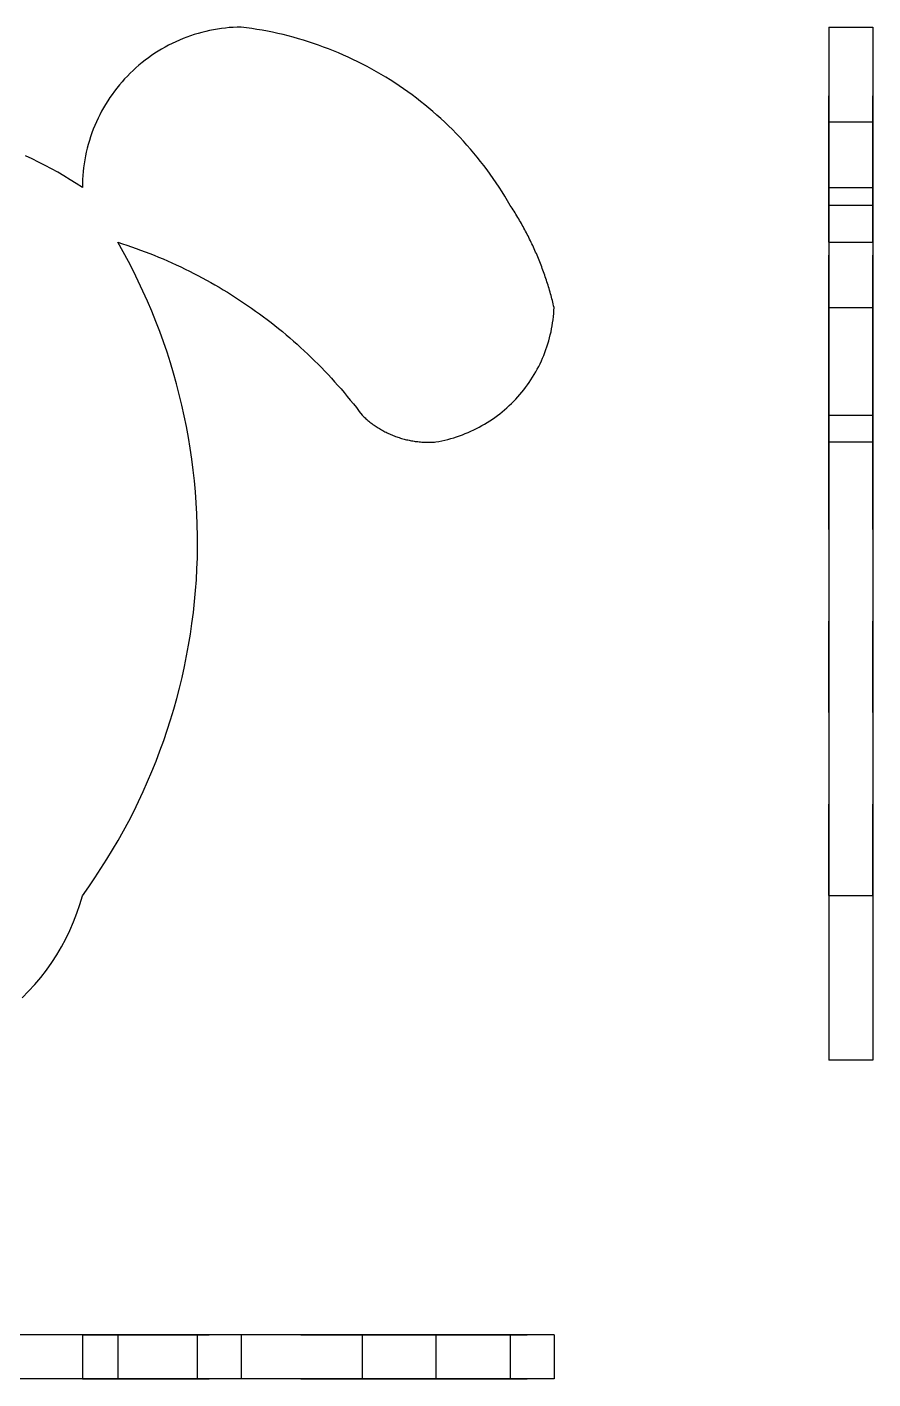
# Model space of a CAD drawing. Extents: x 0 to 1.85, y 0 to 1.48.
# Drawn here: x 0.924 to 1.848, y 0 to 1.477 of the extents above; entities that cross this region are included whole.
import ezdxf

# ---------------------------------------------------------------- set-up
doc = ezdxf.new("R2010")
doc.units = 0
doc.linetypes.add('HIDDEN', pattern=[0.075, 0.050025, -0.024975])
for name, color, linetype in [('FRONT', 7, 'CONTINUOUS'), ('LEFT', 7, 'CONTINUOUS'), ('LEFT_HID', 7, 'HIDDEN'), ('TOP', 7, 'CONTINUOUS'), ('TOP_HID', 7, 'HIDDEN')]:
    doc.layers.add(name, color=color, linetype=linetype)

msp = doc.modelspace()

# ---------------------------------------------------------------- linework, layer by layer
at = {"layer": 'FRONT'}
for p, q in [((1.090658, 1.463093), (1.08669, 1.461326)), ((1.094668, 1.464761), (1.090658, 1.463093)), ((1.098719, 1.466329), (1.094668, 1.464761)), ((1.102807, 1.467796), (1.098719, 1.466329)), ((1.10693, 1.469161), (1.102807, 1.467796)), ((1.111085, 1.470424), (1.10693, 1.469161)), ((1.115271, 1.471584), (1.111085, 1.470424)), ((1.119484, 1.472639), (1.115271, 1.471584)), ((1.123722, 1.47359), (1.119484, 1.472639)), ((1.127982, 1.474436), (1.123722, 1.47359)), ((1.132262, 1.475176), (1.127982, 1.474436)), ((1.136559, 1.475809), (1.132262, 1.475176)), ((1.14087, 1.476336), (1.136559, 1.475809)), ((1.145193, 1.476756), (1.14087, 1.476336)), ((1.149525, 1.477069), (1.145193, 1.476756)), ((1.153863, 1.477274), (1.149525, 1.477069)), ((1.158205, 1.477372), (1.153863, 1.477274)), ((1.163964, 1.476638), (1.158205, 1.477372)), ((1.169712, 1.475818), (1.163964, 1.476638)), ((1.175446, 1.474914), (1.169712, 1.475818)), ((1.181167, 1.473925), (1.175446, 1.474914)), ((1.186872, 1.472851), (1.181167, 1.473925)), ((1.192561, 1.471694), (1.186872, 1.472851)), ((1.198232, 1.470452), (1.192561, 1.471694)), ((1.203884, 1.469127), (1.198232, 1.470452)), ((1.209516, 1.467718), (1.203884, 1.469127)), ((1.215126, 1.466226), (1.209516, 1.467718)), ((1.220714, 1.464651), (1.215126, 1.466226)), ((1.226278, 1.462994), (1.220714, 1.464651)), ((1.231817, 1.461254), (1.226278, 1.462994)), ((1.063911, 1.448716), (1.060308, 1.446291)), ((1.067574, 1.451051), (1.063911, 1.448716)), ((1.071293, 1.453294), (1.067574, 1.451051)), ((1.075066, 1.455445), (1.071293, 1.453294)), ((1.078892, 1.457501), (1.075066, 1.455445)), ((1.082767, 1.459462), (1.078892, 1.457501)), ((1.08669, 1.461326), (1.082767, 1.459462)), ((1.237329, 1.459433), (1.231817, 1.461254)), ((1.242814, 1.457531), (1.237329, 1.459433)), ((1.24827, 1.455548), (1.242814, 1.457531)), ((1.253697, 1.453484), (1.24827, 1.455548)), ((1.259092, 1.45134), (1.253697, 1.453484)), ((1.264455, 1.449117), (1.259092, 1.45134)), ((1.269784, 1.446815), (1.264455, 1.449117)), ((1.046527, 1.435723), (1.043251, 1.432872)), ((1.049873, 1.438492), (1.046527, 1.435723)), ((1.053287, 1.441178), (1.049873, 1.438492)), ((1.056766, 1.443778), (1.053287, 1.441178)), ((1.060308, 1.446291), (1.056766, 1.443778)), ((1.275079, 1.444434), (1.269784, 1.446815)), ((1.280338, 1.441975), (1.275079, 1.444434)), ((1.28556, 1.439439), (1.280338, 1.441975)), ((1.290744, 1.436825), (1.28556, 1.439439)), ((1.295889, 1.434136), (1.290744, 1.436825)), ((1.300993, 1.43137), (1.295889, 1.434136)), ((1.030882, 1.420682), (1.027983, 1.417448)), ((1.03386, 1.423843), (1.030882, 1.420682)), ((1.036915, 1.42693), (1.03386, 1.423843)), ((1.040046, 1.42994), (1.036915, 1.42693)), ((1.043251, 1.432872), (1.040046, 1.42994)), ((1.306056, 1.42853), (1.300993, 1.43137)), ((1.311077, 1.425614), (1.306056, 1.42853)), ((1.316054, 1.422625), (1.311077, 1.425614)), ((1.320986, 1.419563), (1.316054, 1.422625)), ((1.325872, 1.416428), (1.320986, 1.419563)), ((1.017214, 1.403823), (1.014737, 1.400256)), ((1.019779, 1.407328), (1.017214, 1.403823)), ((1.02243, 1.410769), (1.019779, 1.407328)), ((1.025165, 1.414143), (1.02243, 1.410769)), ((1.027983, 1.417448), (1.025165, 1.414143)), ((1.330711, 1.413221), (1.325872, 1.416428)), ((1.335503, 1.409943), (1.330711, 1.413221)), ((1.340245, 1.406595), (1.335503, 1.409943)), ((1.344938, 1.403177), (1.340245, 1.406595)), ((1.007846, 1.3892), (1.005734, 1.385405)), ((1.010052, 1.392942), (1.007846, 1.3892)), ((1.012349, 1.396628), (1.010052, 1.392942)), ((1.014737, 1.400256), (1.012349, 1.396628)), ((1.349579, 1.399689), (1.344938, 1.403177)), ((1.354168, 1.396134), (1.349579, 1.399689)), ((1.358704, 1.392511), (1.354168, 1.396134)), ((1.363187, 1.388821), (1.358704, 1.392511)), ((1.367614, 1.385066), (1.363187, 1.388821)), ((1.001795, 1.377663), (0.999971, 1.373722)), ((1.003717, 1.381559), (1.001795, 1.377663)), ((1.005734, 1.385405), (1.003717, 1.381559)), ((1.371985, 1.381245), (1.367614, 1.385066)), ((1.376299, 1.37736), (1.371985, 1.381245)), ((1.380555, 1.373412), (1.376299, 1.37736)), ((0.995091, 1.361643), (0.993665, 1.357541)), ((0.996618, 1.365709), (0.995091, 1.361643)), ((0.998245, 1.369736), (0.996618, 1.365709)), ((0.999971, 1.373722), (0.998245, 1.369736)), ((1.384752, 1.369402), (1.380555, 1.373412)), ((1.38889, 1.365329), (1.384752, 1.369402)), ((1.392967, 1.361196), (1.38889, 1.365329)), ((1.396982, 1.357003), (1.392967, 1.361196)), ((0.990004, 1.345039), (0.988991, 1.340815)), ((0.991121, 1.349236), (0.990004, 1.345039)), ((0.992342, 1.353404), (0.991121, 1.349236)), ((0.993665, 1.357541), (0.992342, 1.353404)), ((1.400935, 1.352752), (1.396982, 1.357003)), ((1.404825, 1.348442), (1.400935, 1.352752)), ((1.408651, 1.344075), (1.404825, 1.348442)), ((0.929732, 1.333239), (0.922556, 1.336548)), ((0.936845, 1.329797), (0.929732, 1.333239)), ((0.943892, 1.326221), (0.936845, 1.329797)), ((0.987281, 1.332299), (0.986585, 1.328012)), ((0.988083, 1.336568), (0.987281, 1.332299)), ((0.988991, 1.340815), (0.988083, 1.336568)), ((1.412411, 1.339652), (1.408651, 1.344075)), ((1.416106, 1.335174), (1.412411, 1.339652)), ((1.419734, 1.330642), (1.416106, 1.335174)), ((1.423295, 1.326057), (1.419734, 1.330642)), ((0.950871, 1.322513), (0.943892, 1.326221)), ((0.957778, 1.318676), (0.950871, 1.322513)), ((0.964612, 1.314709), (0.957778, 1.318676)), ((0.985136, 1.315066), (0.984867, 1.310731)), ((0.985512, 1.319393), (0.985136, 1.315066)), ((0.985995, 1.323709), (0.985512, 1.319393)), ((0.986585, 1.328012), (0.985995, 1.323709)), ((1.426787, 1.32142), (1.423295, 1.326057)), ((1.430211, 1.316731), (1.426787, 1.32142)), ((1.433565, 1.311992), (1.430211, 1.316731)), ((0.971371, 1.310614), (0.964612, 1.314709)), ((0.978052, 1.306393), (0.971371, 1.310614)), ((0.984652, 1.302048), (0.978052, 1.306393)), ((0.984705, 1.306391), (0.984652, 1.302048)), ((0.984867, 1.310731), (0.984705, 1.306391)), ((1.436848, 1.307205), (1.433565, 1.311992)), ((1.44006, 1.302369), (1.436848, 1.307205)), ((1.443201, 1.297486), (1.44006, 1.302369)), ((1.446269, 1.292558), (1.443201, 1.297486)), ((1.449263, 1.287584), (1.446269, 1.292558)), ((1.452184, 1.282567), (1.449263, 1.287584)), ((1.453242, 1.280945), (1.452184, 1.282567)), ((1.454291, 1.279317), (1.453242, 1.280945)), ((1.455331, 1.277683), (1.454291, 1.279317)), ((1.456362, 1.276043), (1.455331, 1.277683)), ((1.457384, 1.274398), (1.456362, 1.276043)), ((1.458396, 1.272747), (1.457384, 1.274398)), ((1.459399, 1.27109), (1.458396, 1.272747)), ((1.460393, 1.269428), (1.459399, 1.27109)), ((1.461378, 1.267761), (1.460393, 1.269428)), ((1.462353, 1.266087), (1.461378, 1.267761)), ((1.463319, 1.264409), (1.462353, 1.266087)), ((1.464276, 1.262725), (1.463319, 1.264409)), ((1.465223, 1.261035), (1.464276, 1.262725)), ((1.46616, 1.259341), (1.465223, 1.261035)), ((1.467089, 1.257641), (1.46616, 1.259341)), ((1.468007, 1.255936), (1.467089, 1.257641)), ((1.468917, 1.254226), (1.468007, 1.255936)), ((1.029247, 1.23181), (1.023371, 1.242275)), ((1.023372, 1.242276), (1.028399, 1.240665)), ((1.469816, 1.252511), (1.468917, 1.254226)), ((1.470706, 1.250791), (1.469816, 1.252511)), ((1.471587, 1.249066), (1.470706, 1.250791)), ((1.472457, 1.247336), (1.471587, 1.249066)), ((1.473318, 1.245601), (1.472457, 1.247336)), ((1.47417, 1.243861), (1.473318, 1.245601)), ((1.475011, 1.242117), (1.47417, 1.243861)), ((1.475843, 1.240368), (1.475011, 1.242117)), ((1.028399, 1.240665), (1.033411, 1.239004)), ((1.03493, 1.221238), (1.029247, 1.23181)), ((1.033411, 1.239004), (1.038406, 1.237294)), ((1.038406, 1.237294), (1.043383, 1.235535)), ((1.043383, 1.235535), (1.048343, 1.233726)), ((1.048343, 1.233726), (1.053285, 1.231869)), ((1.053285, 1.231869), (1.058209, 1.229963)), ((1.058209, 1.229963), (1.063113, 1.228009)), ((1.063113, 1.228009), (1.067998, 1.226006)), ((1.476665, 1.238615), (1.475843, 1.240368)), ((1.477478, 1.236857), (1.476665, 1.238615)), ((1.47828, 1.235094), (1.477478, 1.236857)), ((1.479073, 1.233327), (1.47828, 1.235094)), ((1.479856, 1.231555), (1.479073, 1.233327)), ((1.480628, 1.22978), (1.479856, 1.231555)), ((1.481391, 1.227999), (1.480628, 1.22978)), ((1.482144, 1.226215), (1.481391, 1.227999)), ((1.040419, 1.210565), (1.03493, 1.221238)), ((1.067998, 1.226006), (1.072863, 1.223955)), ((1.072863, 1.223955), (1.077707, 1.221856)), ((1.077707, 1.221856), (1.08253, 1.219709)), ((1.08253, 1.219709), (1.087332, 1.217515)), ((1.087332, 1.217515), (1.092112, 1.215273)), ((1.092112, 1.215273), (1.09687, 1.212984)), ((1.09687, 1.212984), (1.101604, 1.210649)), ((1.482887, 1.224427), (1.482144, 1.226215)), ((1.48362, 1.222634), (1.482887, 1.224427)), ((1.484343, 1.220837), (1.48362, 1.222634)), ((1.485056, 1.219036), (1.484343, 1.220837)), ((1.485759, 1.217232), (1.485056, 1.219036)), ((1.486452, 1.215423), (1.485759, 1.217232)), ((1.487134, 1.213611), (1.486452, 1.215423)), ((1.487807, 1.211795), (1.487134, 1.213611)), ((1.488469, 1.209975), (1.487807, 1.211795)), ((1.045713, 1.199794), (1.040419, 1.210565)), ((1.050809, 1.188927), (1.045713, 1.199794)), ((1.101604, 1.210649), (1.106316, 1.208266)), ((1.106316, 1.208266), (1.111003, 1.205838)), ((1.111003, 1.205838), (1.115667, 1.203363)), ((1.115667, 1.203363), (1.120306, 1.200842)), ((1.120306, 1.200842), (1.124919, 1.198275)), ((1.124919, 1.198275), (1.129507, 1.195663)), ((1.489121, 1.208151), (1.488469, 1.209975)), ((1.489763, 1.206324), (1.489121, 1.208151)), ((1.490395, 1.204493), (1.489763, 1.206324)), ((1.491017, 1.202659), (1.490395, 1.204493)), ((1.491628, 1.200821), (1.491017, 1.202659)), ((1.492229, 1.19898), (1.491628, 1.200821)), ((1.49282, 1.197136), (1.492229, 1.19898)), ((1.4934, 1.195288), (1.49282, 1.197136)), ((1.055706, 1.17797), (1.050809, 1.188927)), ((1.129507, 1.195663), (1.134069, 1.193006)), ((1.134069, 1.193006), (1.138605, 1.190304)), ((1.138605, 1.190304), (1.143113, 1.187557)), ((1.143113, 1.187557), (1.147595, 1.184766)), ((1.147595, 1.184766), (1.152048, 1.18193)), ((1.49397, 1.193437), (1.4934, 1.195288)), ((1.49453, 1.191583), (1.49397, 1.193437)), ((1.49508, 1.189726), (1.49453, 1.191583)), ((1.495619, 1.187866), (1.49508, 1.189726)), ((1.496147, 1.186002), (1.495619, 1.187866)), ((1.496665, 1.184136), (1.496147, 1.186002)), ((1.497173, 1.182267), (1.496665, 1.184136)), ((1.497671, 1.180396), (1.497173, 1.182267)), ((1.060403, 1.166925), (1.055706, 1.17797)), ((1.152048, 1.18193), (1.156473, 1.179051)), ((1.156473, 1.179051), (1.16087, 1.176128)), ((1.16087, 1.176128), (1.165237, 1.173162)), ((1.165237, 1.173162), (1.169575, 1.170153)), ((1.169575, 1.170153), (1.173883, 1.167101)), ((1.498157, 1.178521), (1.497671, 1.180396)), ((1.498634, 1.176644), (1.498157, 1.178521)), ((1.4991, 1.174764), (1.498634, 1.176644)), ((1.499555, 1.172882), (1.4991, 1.174764)), ((1.5, 1.170997), (1.499555, 1.172882)), ((1.499599, 1.164283), (1.499836, 1.167638)), ((1.499836, 1.167638), (1.5, 1.170997)), ((1.064897, 1.155796), (1.060403, 1.166925)), ((1.069187, 1.144587), (1.064897, 1.155796)), ((1.173883, 1.167101), (1.178161, 1.164007)), ((1.178161, 1.164007), (1.182408, 1.16087)), ((1.182408, 1.16087), (1.186624, 1.157692)), ((1.186624, 1.157692), (1.190808, 1.154473)), ((1.190808, 1.154473), (1.19496, 1.151212)), ((1.497926, 1.15094), (1.498453, 1.154262)), ((1.498453, 1.154262), (1.498907, 1.157594)), ((1.498907, 1.157594), (1.49929, 1.160935)), ((1.49929, 1.160935), (1.499599, 1.164283)), ((1.073272, 1.133301), (1.069187, 1.144587)), ((1.19496, 1.151212), (1.199079, 1.14791)), ((1.199079, 1.14791), (1.203166, 1.144568)), ((1.203166, 1.144568), (1.20722, 1.141185)), ((1.20722, 1.141185), (1.21124, 1.137763)), ((1.21124, 1.137763), (1.215226, 1.134301)), ((1.49422, 1.134548), (1.495103, 1.137792)), ((1.495103, 1.137792), (1.495916, 1.141056)), ((1.495916, 1.141056), (1.496657, 1.144336)), ((1.496657, 1.144336), (1.497328, 1.147631)), ((1.497328, 1.147631), (1.497926, 1.15094)), ((1.077151, 1.121943), (1.073272, 1.133301)), ((1.215226, 1.134301), (1.219177, 1.1308)), ((1.219177, 1.1308), (1.223094, 1.12726)), ((1.223094, 1.12726), (1.226976, 1.123682)), ((1.226976, 1.123682), (1.230822, 1.120065)), ((1.48999, 1.121783), (1.491151, 1.124939)), ((1.491151, 1.124939), (1.492243, 1.128119)), ((1.492243, 1.128119), (1.493266, 1.131323)), ((1.493266, 1.131323), (1.49422, 1.134548)), ((1.080821, 1.110516), (1.077151, 1.121943)), ((1.084282, 1.099024), (1.080821, 1.110516)), ((1.230822, 1.120065), (1.234632, 1.116411)), ((1.234632, 1.116411), (1.238406, 1.112719)), ((1.238406, 1.112719), (1.242143, 1.10899)), ((1.242143, 1.10899), (1.245844, 1.105224)), ((1.483173, 1.106421), (1.484669, 1.109433)), ((1.484669, 1.109433), (1.486099, 1.112476)), ((1.486099, 1.112476), (1.487463, 1.11555)), ((1.487463, 1.11555), (1.48876, 1.118653)), ((1.48876, 1.118653), (1.48999, 1.121783)), ((1.087533, 1.08747), (1.084282, 1.099024)), ((1.245844, 1.105224), (1.249506, 1.101422)), ((1.249506, 1.101422), (1.253131, 1.097583)), ((1.253131, 1.097583), (1.256718, 1.09371)), ((1.256718, 1.09371), (1.260267, 1.089801)), ((1.474733, 1.091887), (1.476546, 1.094719)), ((1.476546, 1.094719), (1.478298, 1.09759)), ((1.478298, 1.09759), (1.479987, 1.100498)), ((1.479987, 1.100498), (1.481612, 1.103442)), ((1.481612, 1.103442), (1.483173, 1.106421)), ((1.090573, 1.075859), (1.087533, 1.08747)), ((1.260267, 1.089801), (1.263777, 1.085857)), ((1.263777, 1.085857), (1.267247, 1.081878)), ((1.267247, 1.081878), (1.270679, 1.077866)), ((1.464769, 1.078353), (1.466879, 1.080972)), ((1.466879, 1.080972), (1.468931, 1.083636)), ((1.468931, 1.083636), (1.470924, 1.086344)), ((1.470924, 1.086344), (1.472859, 1.089095)), ((1.472859, 1.089095), (1.474733, 1.091887)), ((1.093401, 1.064195), (1.090573, 1.075859)), ((1.096015, 1.052481), (1.093401, 1.064195)), ((1.270679, 1.077866), (1.27407, 1.07382)), ((1.27407, 1.07382), (1.277421, 1.06974)), ((1.277421, 1.06974), (1.280732, 1.065628)), ((1.280732, 1.065628), (1.284002, 1.061483)), ((1.450967, 1.063654), (1.453399, 1.065977)), ((1.453399, 1.065977), (1.455779, 1.068352)), ((1.455779, 1.068352), (1.458108, 1.070779)), ((1.458108, 1.070779), (1.460383, 1.073255)), ((1.460383, 1.073255), (1.462604, 1.07578)), ((1.462604, 1.07578), (1.464769, 1.078353)), ((1.098414, 1.040721), (1.096015, 1.052481)), ((1.284002, 1.061483), (1.287231, 1.057306)), ((1.287231, 1.057306), (1.290418, 1.053097)), ((1.290418, 1.053097), (1.291424, 1.052127)), ((1.291424, 1.052127), (1.292443, 1.051171)), ((1.292443, 1.051171), (1.293475, 1.050228)), ((1.293475, 1.050228), (1.29452, 1.049299)), ((1.29452, 1.049299), (1.295577, 1.048385)), ((1.432619, 1.048942), (1.435374, 1.05087)), ((1.435374, 1.05087), (1.438086, 1.052858)), ((1.438086, 1.052858), (1.440755, 1.054904)), ((1.440755, 1.054904), (1.443379, 1.057008)), ((1.443379, 1.057008), (1.445956, 1.059168)), ((1.445956, 1.059168), (1.448486, 1.061384)), ((1.448486, 1.061384), (1.450967, 1.063654)), ((1.100599, 1.02892), (1.098414, 1.040721)), ((1.295577, 1.048385), (1.296646, 1.047485)), ((1.296646, 1.047485), (1.297728, 1.046599)), ((1.297728, 1.046599), (1.298821, 1.045729)), ((1.298821, 1.045729), (1.299926, 1.044873)), ((1.299926, 1.044873), (1.301042, 1.044032)), ((1.301042, 1.044032), (1.30217, 1.043206)), ((1.30217, 1.043206), (1.303309, 1.042396)), ((1.303309, 1.042396), (1.304459, 1.041601)), ((1.304459, 1.041601), (1.305619, 1.040822)), ((1.305619, 1.040822), (1.30679, 1.040059)), ((1.30679, 1.040059), (1.307971, 1.039312)), ((1.307971, 1.039312), (1.309162, 1.03858)), ((1.309162, 1.03858), (1.310363, 1.037865)), ((1.310363, 1.037865), (1.311573, 1.037166)), ((1.311573, 1.037166), (1.312793, 1.036484)), ((1.312793, 1.036484), (1.314022, 1.035818)), ((1.314022, 1.035818), (1.31526, 1.035169)), ((1.31526, 1.035169), (1.316506, 1.034537)), ((1.316506, 1.034537), (1.317761, 1.033921)), ((1.403027, 1.033104), (1.406133, 1.034394)), ((1.406133, 1.034394), (1.40921, 1.035752)), ((1.40921, 1.035752), (1.412256, 1.037175)), ((1.412256, 1.037175), (1.415271, 1.038665)), ((1.415271, 1.038665), (1.418253, 1.04022)), ((1.418253, 1.04022), (1.421201, 1.041838)), ((1.421201, 1.041838), (1.424113, 1.043521)), ((1.424113, 1.043521), (1.426987, 1.045266)), ((1.426987, 1.045266), (1.429823, 1.047073)), ((1.429823, 1.047073), (1.432619, 1.048942)), ((1.102568, 1.01708), (1.100599, 1.02892)), ((1.317761, 1.033921), (1.319025, 1.033323)), ((1.319025, 1.033323), (1.320296, 1.032742)), ((1.320296, 1.032742), (1.321575, 1.032178)), ((1.321575, 1.032178), (1.322861, 1.031632)), ((1.322861, 1.031632), (1.324155, 1.031103)), ((1.324155, 1.031103), (1.325455, 1.030591)), ((1.325455, 1.030591), (1.326763, 1.030097)), ((1.326763, 1.030097), (1.328077, 1.029621)), ((1.328077, 1.029621), (1.329398, 1.029163)), ((1.329398, 1.029163), (1.330724, 1.028723)), ((1.330724, 1.028723), (1.332056, 1.028301)), ((1.332056, 1.028301), (1.333394, 1.027896)), ((1.333394, 1.027896), (1.334738, 1.02751)), ((1.334738, 1.02751), (1.336086, 1.027142)), ((1.336086, 1.027142), (1.337439, 1.026793)), ((1.337439, 1.026793), (1.338797, 1.026462)), ((1.338797, 1.026462), (1.340159, 1.026149)), ((1.340159, 1.026149), (1.341526, 1.025855)), ((1.341526, 1.025855), (1.342896, 1.025579)), ((1.342896, 1.025579), (1.34427, 1.025322)), ((1.34427, 1.025322), (1.345647, 1.025083)), ((1.345647, 1.025083), (1.347027, 1.024863)), ((1.347027, 1.024863), (1.34841, 1.024662)), ((1.34841, 1.024662), (1.349796, 1.02448)), ((1.349796, 1.02448), (1.351184, 1.024316)), ((1.351184, 1.024316), (1.352574, 1.024171)), ((1.352574, 1.024171), (1.353966, 1.024045)), ((1.353966, 1.024045), (1.35536, 1.023938)), ((1.35536, 1.023938), (1.356755, 1.02385)), ((1.356755, 1.02385), (1.358151, 1.02378)), ((1.358151, 1.02378), (1.359548, 1.02373)), ((1.359548, 1.02373), (1.360945, 1.023698)), ((1.360945, 1.023698), (1.362343, 1.023686)), ((1.362343, 1.023686), (1.36374, 1.023692)), ((1.36374, 1.023692), (1.365138, 1.023717)), ((1.365138, 1.023717), (1.366535, 1.023762)), ((1.366535, 1.023762), (1.367931, 1.023825)), ((1.367931, 1.023825), (1.369326, 1.023907)), ((1.369326, 1.023907), (1.37072, 1.024007)), ((1.37072, 1.024007), (1.374031, 1.024599)), ((1.374031, 1.024599), (1.377327, 1.025262)), ((1.377327, 1.025262), (1.380609, 1.025997)), ((1.380609, 1.025997), (1.383874, 1.026802)), ((1.383874, 1.026802), (1.387121, 1.027679)), ((1.387121, 1.027679), (1.390348, 1.028625)), ((1.390348, 1.028625), (1.393553, 1.029641)), ((1.393553, 1.029641), (1.396736, 1.030727)), ((1.396736, 1.030727), (1.399895, 1.031881)), ((1.399895, 1.031881), (1.403027, 1.033104)), ((1.104321, 1.005207), (1.102568, 1.01708)), ((1.105857, 0.993303), (1.104321, 1.005207)), ((1.107176, 0.981374), (1.105857, 0.993303)), ((1.108276, 0.969422), (1.107176, 0.981374)), ((1.109158, 0.957453), (1.108276, 0.969422)), ((1.109822, 0.945469), (1.109158, 0.957453)), ((1.110267, 0.933475), (1.109822, 0.945469)), ((1.110493, 0.921475), (1.110267, 0.933475)), ((1.1105, 0.909473), (1.110493, 0.921475)), ((1.110288, 0.897473), (1.1105, 0.909473)), ((1.109857, 0.885479), (1.110288, 0.897473)), ((1.108338, 0.861523), (1.109207, 0.873494)), ((1.109207, 0.873494), (1.109857, 0.885479)), ((1.107252, 0.849571), (1.108338, 0.861523)), ((1.105947, 0.83764), (1.107252, 0.849571)), ((1.104425, 0.825734), (1.105947, 0.83764)), ((1.100731, 0.802017), (1.102686, 0.813859)), ((1.102686, 0.813859), (1.104425, 0.825734)), ((1.098559, 0.790213), (1.100731, 0.802017)), ((1.096173, 0.778451), (1.098559, 0.790213)), ((1.093573, 0.766734), (1.096173, 0.778451)), ((1.087733, 0.743452), (1.090759, 0.755066)), ((1.090759, 0.755066), (1.093573, 0.766734)), ((1.084495, 0.731895), (1.087733, 0.743452)), ((1.081047, 0.720398), (1.084495, 0.731895)), ((1.07739, 0.708967), (1.081047, 0.720398)), ((1.069452, 0.686314), (1.073524, 0.697605)), ((1.073524, 0.697605), (1.07739, 0.708967)), ((1.065175, 0.6751), (1.069452, 0.686314)), ((1.060694, 0.663966), (1.065175, 0.6751)), ((1.051126, 0.641952), (1.05601, 0.652915)), ((1.05601, 0.652915), (1.060694, 0.663966)), ((1.046042, 0.63108), (1.051126, 0.641952)), ((1.040761, 0.620302), (1.046042, 0.63108)), ((1.029613, 0.599045), (1.035284, 0.609623)), ((1.035284, 0.609623), (1.040761, 0.620302)), ((1.02375, 0.588572), (1.029613, 0.599045)), ((1.011455, 0.567957), (1.017697, 0.578208)), ((1.017697, 0.578208), (1.02375, 0.588572)), ((1.005028, 0.557821), (1.011455, 0.567957)), ((0.991624, 0.537909), (0.998417, 0.547804)), ((0.998417, 0.547804), (1.005028, 0.557821)), ((0.984652, 0.52814), (0.991624, 0.537909)), ((0.978603, 0.508896), (0.981827, 0.518455)), ((0.981827, 0.518455), (0.984652, 0.52814)), ((0.974984, 0.499479), (0.978603, 0.508896)), ((0.966592, 0.481136), (0.970979, 0.490221)), ((0.970979, 0.490221), (0.974984, 0.499479)), ((0.961832, 0.472242), (0.966592, 0.481136)), ((0.951225, 0.455083), (0.956707, 0.463552)), ((0.956707, 0.463552), (0.961832, 0.472242)), ((0.939233, 0.438864), (0.945397, 0.446849)), ((0.945397, 0.446849), (0.951225, 0.455083)), ((0.925936, 0.423695), (0.932742, 0.431141)), ((0.932742, 0.431141), (0.939233, 0.438864)), ((0.918827, 0.416537), (0.925936, 0.423695))]:
    msp.add_line(p, q, dxfattribs=at)
at = {"layer": 'LEFT'}
for p, q in [((1.8, 1.477425), (1.848369, 1.477425)), ((1.8, 1.477425), (1.8, 1.282619)), ((1.848369, 1.477425), (1.848369, 1.282619)), ((1.8, 1.282619), (1.8, 1.171049)), ((1.8, 1.282619), (1.848369, 1.282619)), ((1.848369, 1.282619), (1.848369, 1.171049)), ((1.8, 1.171049), (1.8, 1.02406)), ((1.8, 1.171049), (1.848369, 1.171049)), ((1.848369, 1.171049), (1.848369, 1.02406)), ((1.8, 1.02406), (1.8, 1.023738)), ((1.8, 1.02406), (1.848369, 1.02406)), ((1.8, 1.023738), (1.8, 0.528192)), ((1.848369, 1.023738), (1.8, 1.023738)), ((1.848369, 1.02406), (1.848369, 1.023738)), ((1.848369, 1.023738), (1.848369, 0.528192)), ((1.8, 0.528192), (1.8, 0.348369)), ((1.8, 0.528192), (1.848369, 0.528192)), ((1.848369, 0.528192), (1.848369, 0.348369)), ((1.848369, 0.348369), (1.8, 0.348369))]:
    msp.add_line(p, q, dxfattribs=at)
at = {"layer": 'LEFT_HID', "linetype": 'HIDDEN'}
for p, q in [((1.8, 1.477425), (1.8, 1.3021)), ((1.8, 1.3021), (1.8, 1.477425)), ((1.848369, 1.477425), (1.848369, 1.3021)), ((1.848369, 1.3021), (1.848369, 1.477425)), ((1.8, 1.3021), (1.8, 1.373615)), ((1.8, 1.373615), (1.8, 1.3021)), ((1.848369, 1.373615), (1.8, 1.373615)), ((1.848369, 1.3021), (1.848369, 1.373615)), ((1.848369, 1.373615), (1.848369, 1.3021)), ((1.8, 1.242328), (1.8, 1.3021)), ((1.8, 0.528192), (1.8, 1.3021)), ((1.8, 1.3021), (1.848369, 1.3021)), ((1.8, 0.528192), (1.8, 1.3021)), ((1.8, 1.3021), (1.848369, 1.3021)), ((1.8, 1.242328), (1.8, 1.3021)), ((1.848369, 1.242328), (1.848369, 1.3021)), ((1.848369, 0.528192), (1.848369, 1.3021)), ((1.848369, 0.528192), (1.848369, 1.3021)), ((1.848369, 1.242328), (1.848369, 1.3021)), ((1.8, 1.242328), (1.848369, 1.242328)), ((1.8, 1.242328), (1.8, 1.05315)), ((1.8, 0.528192), (1.8, 1.242328)), ((1.8, 1.242328), (1.848369, 1.242328)), ((1.8, 1.242328), (1.8, 1.023738)), ((1.8, 1.05315), (1.8, 1.242328)), ((1.848369, 1.242328), (1.848369, 1.05315)), ((1.848369, 0.528192), (1.848369, 1.242328)), ((1.848369, 1.242328), (1.848369, 1.023738)), ((1.848369, 1.05315), (1.848369, 1.242328)), ((1.8, 1.05315), (1.848369, 1.05315)), ((1.8, 1.05315), (1.8, 1.023738)), ((1.8, 1.05315), (1.848369, 1.05315)), ((1.8, 1.023738), (1.8, 1.05315)), ((1.848369, 1.05315), (1.848369, 1.023738)), ((1.848369, 1.023738), (1.848369, 1.05315))]:
    msp.add_line(p, q, dxfattribs=at)
at = {"layer": 'TOP'}
for p, q in [((0.984652, 0.048369), (0.515348, 0.048369)), ((1.158205, 0.048369), (0.984652, 0.048369)), ((0.984652, 0.048369), (0.984652, 0)), ((1.452184, 0.048369), (1.158205, 0.048369)), ((1.158205, 0.048369), (1.158205, 0)), ((1.5, 0.048369), (1.452184, 0.048369)), ((1.452184, 0.048369), (1.452184, 0)), ((1.5, 0.048369), (1.5, 0)), ((0.984652, 0), (0.515348, 0)), ((1.158205, 0), (0.984652, 0)), ((1.452184, 0), (1.158205, 0)), ((1.5, 0), (1.452184, 0))]:
    msp.add_line(p, q, dxfattribs=at)
at = {"layer": 'TOP_HID', "linetype": 'HIDDEN'}
for p, q in [((0.984652, 0.048369), (1.110524, 0.048369)), ((1.023371, 0.048369), (0.984652, 0.048369)), ((1.110524, 0.048369), (1.023371, 0.048369)), ((1.023372, 0.048369), (1.023372, 0)), ((1.023372, 0.048369), (1.290418, 0.048369)), ((1.110524, 0), (1.110524, 0.048369)), ((1.290418, 0.048369), (1.290418, 0)), ((1.290418, 0.048369), (1.37072, 0.048369)), ((1.37072, 0.048369), (1.37072, 0)), ((1.37072, 0.048369), (1.5, 0.048369)), ((0.984652, 0), (1.110524, 0)), ((1.023371, 0), (0.984652, 0)), ((1.110524, 0), (1.023371, 0)), ((1.023372, 0), (1.290418, 0)), ((1.290418, 0), (1.37072, 0)), ((1.37072, 0), (1.5, 0))]:
    msp.add_line(p, q, dxfattribs=at)

doc.saveas('drawing.dxf')
